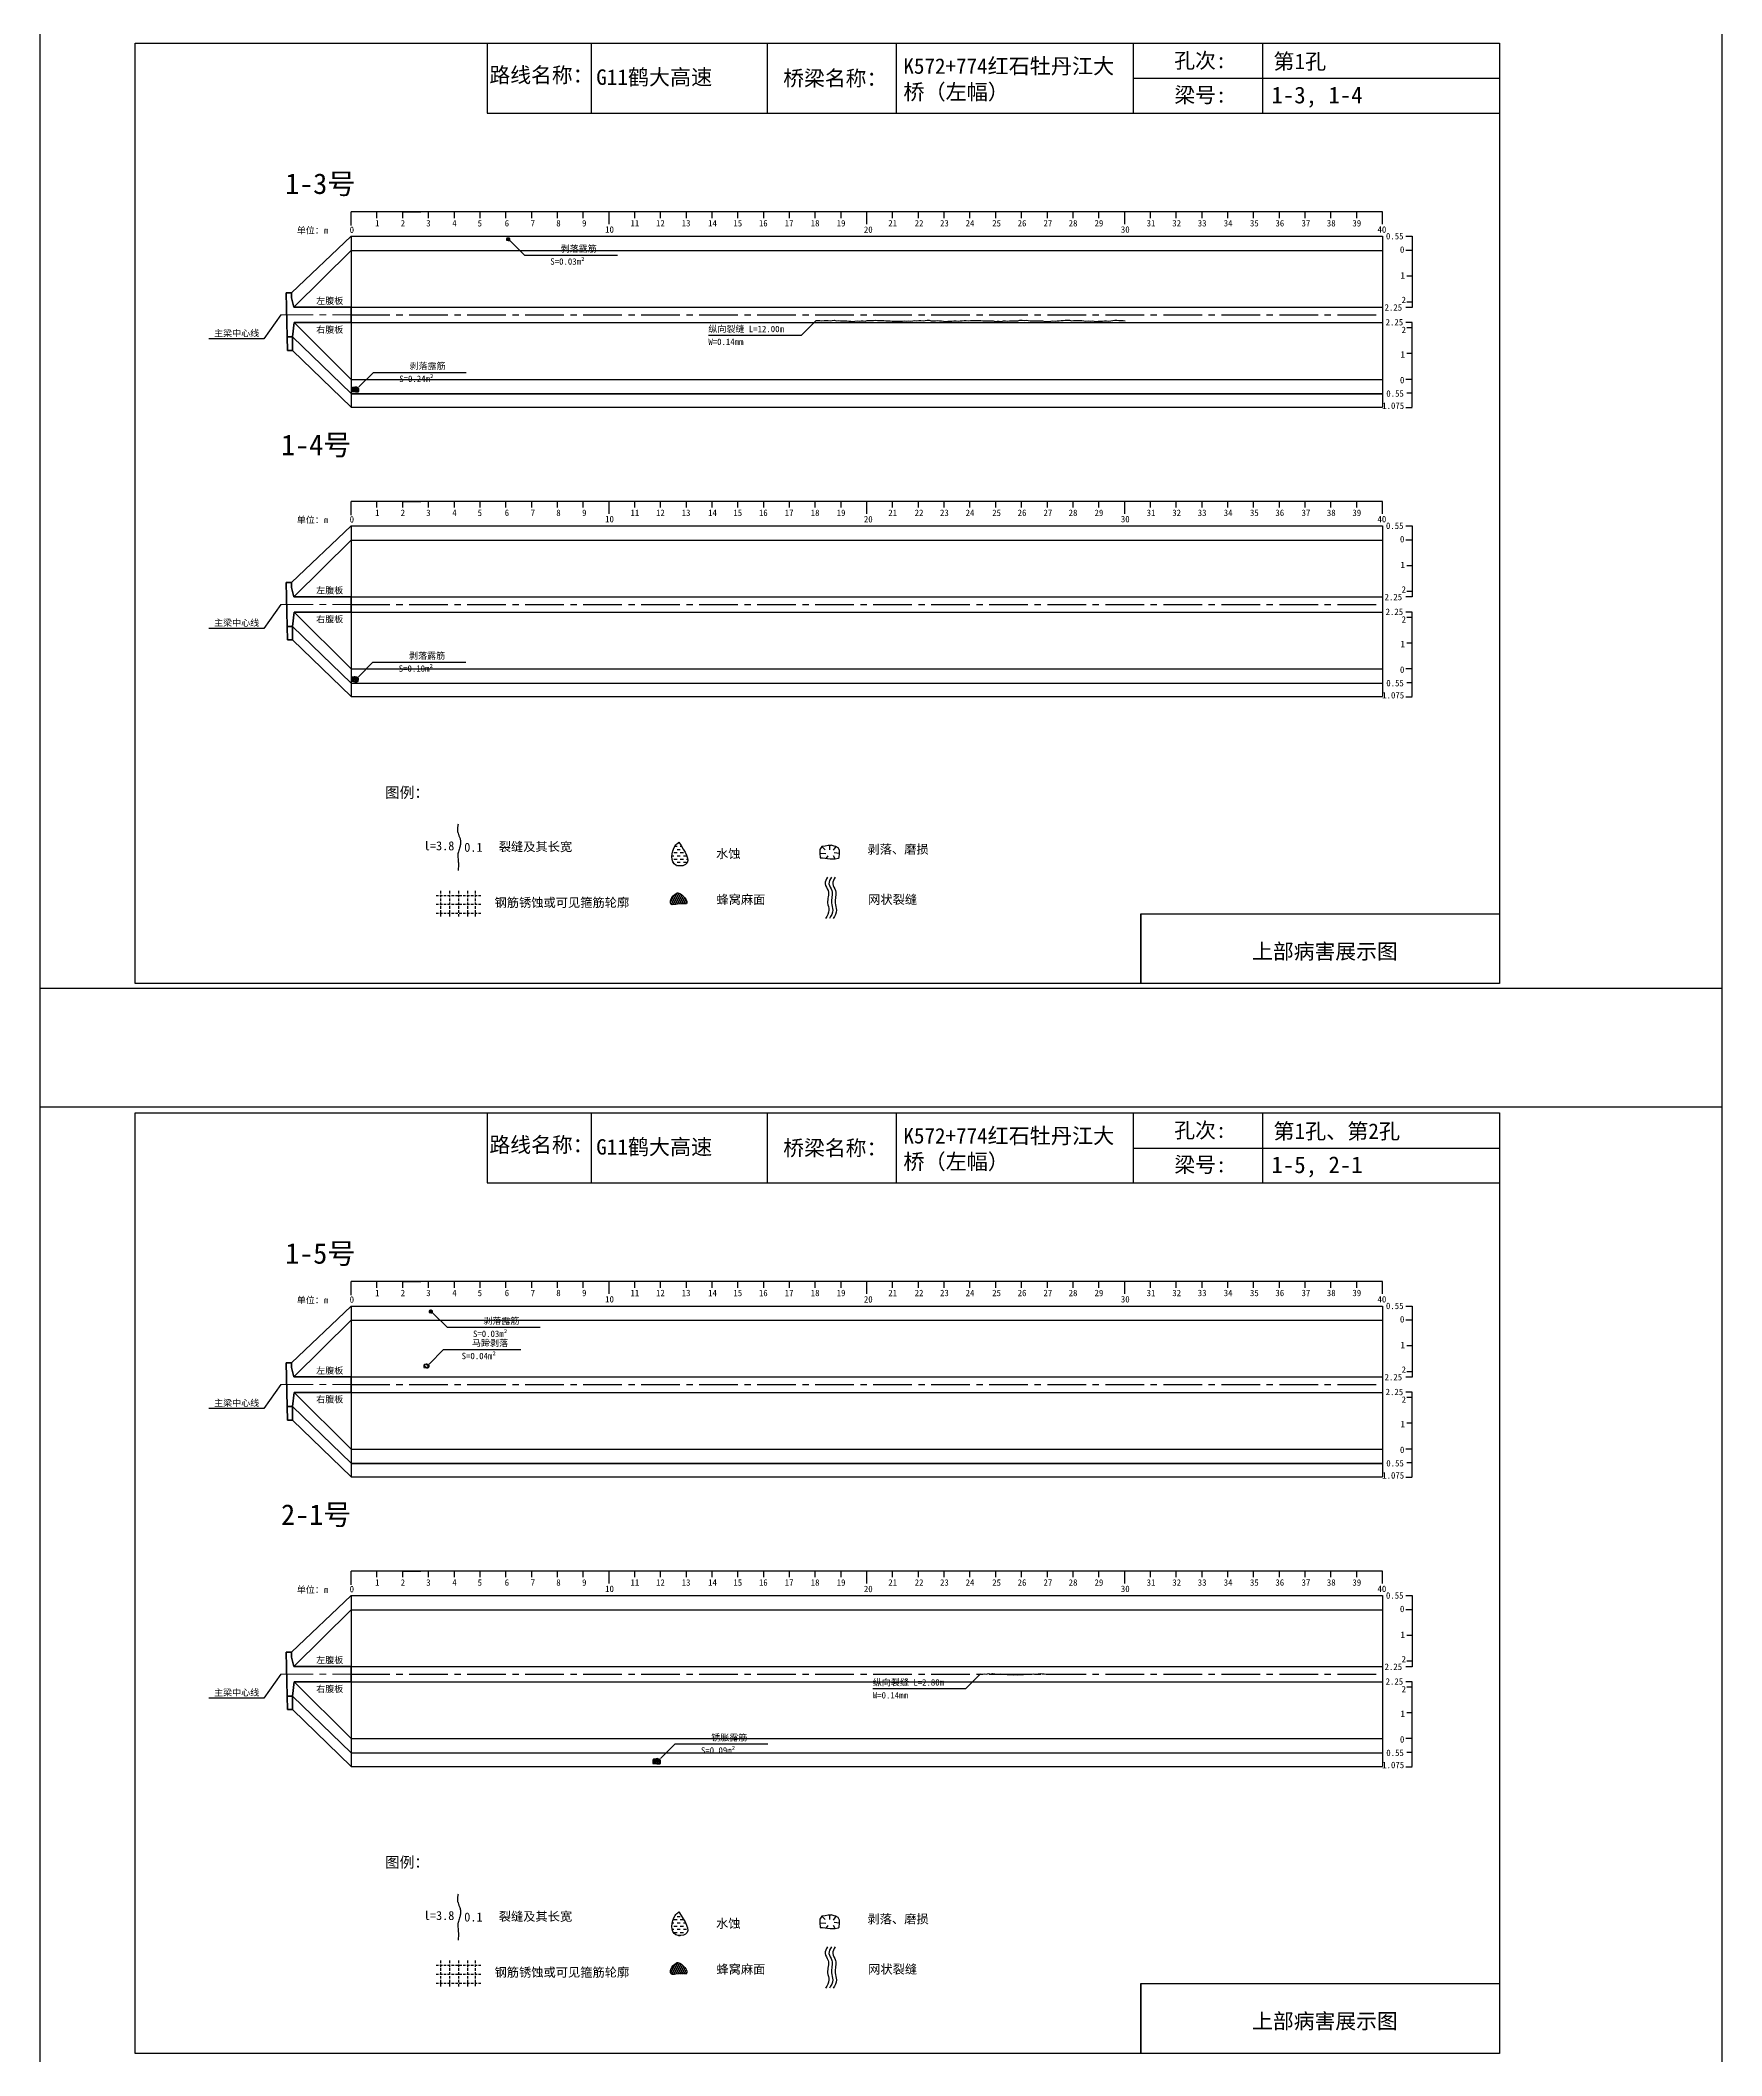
# Model space of a CAD drawing. Header units: millimetres. Extents: x -37 to 615, y -10473 to 23.
# Drawn here: x -37 to 615, y -1296 to -514 of the extents above; entities that cross this region are included whole.
import ezdxf

# ---------------------------------------------------------------- set-up
doc = ezdxf.new("R2010")
doc.units = ezdxf.units.MM
for name, pattern in [('CENTER', [2, 1.25, -0.25, 0.25, -0.25]), ('CENTER2', [1.125, 0.75, -0.125, 0.125, -0.125]), ('DASHED', [0.75, 0.5, -0.25])]:
    doc.linetypes.add(name, pattern=pattern)
for name, color, linetype in [('加固措施', 7, 'Continuous'), ('图层1', 7, 'Continuous'), ('病害', 5, 'Continuous'), ('轮廓', 3, 'Continuous')]:
    doc.layers.add(name, color=color, linetype=linetype)
doc.layers.add('虚线', color=7, linetype='Continuous', lineweight=30)
doc.styles.get("Standard").update_dxf_attribs({"font": ''})
doc.styles.add('汉字', font='')
doc.styles.get('Standard').set_extended_font_data('SimSun')
doc.styles.get('汉字').set_extended_font_data('SimSun')
pattern_1 = [(0, (-2783.5002, -201.1734), (0.38480574, 0.76961148), [0, -0.76961148])]
pattern_2 = [(0, (-4794.9262, -487.88576), (0.38480574, 0.76961148), [0, -0.76961148])]
pattern_3 = [(0, (-2240.9707, -124.7498), (1.2467706, 1.2467706), [1.2467706, -1.2467706])]

# ---------------------------------------------------------------- blocks, each defined once
blk = doc.blocks.new('adfsd')
at = {"lineweight": -2, "ltscale": 0.5}
for p, q in [((1140.876, -3083.768), (1140.94, -3083.769)), ((1140.897, -3083.694), (1140.936, -3083.729)), ((1140.948, -3083.824), (1140.969, -3083.796)), ((1140.983, -3083.682), (1140.981, -3083.729)), ((1141.053, -3083.694), (1141.022, -3083.735)), ((1141.045, -3083.83), (1141.028, -3083.796)), ((1141.094, -3083.772), (1141.036, -3083.763))]:
    blk.add_line(p, q, dxfattribs=at)
blk.add_lwpolyline([(1141, -3083.682), (1140.967, -3083.682), (1140.934, -3083.69), (1140.897, -3083.694), (1140.876, -3083.727), (1140.876, -3083.768), (1140.88, -3083.818), (1140.905, -3083.818), (1140.991, -3083.83), (1141.045, -3083.83), (1141.078, -3083.822), (1141.09, -3083.814), (1141.094, -3083.772), (1141.094, -3083.735), (1141.078, -3083.707), (1141.053, -3083.694), (1141.033, -3083.69), (1141, -3083.678)], dxfattribs=at)
blk = doc.blocks.new('chi')
at = {"color": 0}
for p, q in [((1147.409, -3079.329), (1147.409, -3078.8)), ((1187.409, -3078.8), (1147.409, -3078.8)), ((1148.409, -3079.041), (1148.409, -3078.8)), ((1149.409, -3079.041), (1149.409, -3078.8)), ((1149.409, -3078.8), (1150.109, -3078.8)), ((1150.409, -3079.041), (1150.409, -3078.8)), ((1151.409, -3079.041), (1151.409, -3078.8)), ((1152.409, -3079.041), (1152.409, -3078.8)), ((1153.409, -3079.041), (1153.409, -3078.8)), ((1154.409, -3079.041), (1154.409, -3078.8)), ((1155.409, -3079.041), (1155.409, -3078.8)), ((1156.409, -3079.041), (1156.409, -3078.8)), ((1157.409, -3079.283), (1157.409, -3078.8)), ((1158.409, -3079.041), (1158.409, -3078.8)), ((1159.409, -3079.041), (1159.409, -3078.8)), ((1160.409, -3079.041), (1160.409, -3078.8)), ((1161.409, -3079.041), (1161.409, -3078.8)), ((1162.409, -3079.041), (1162.409, -3078.8)), ((1163.409, -3079.041), (1163.409, -3078.8)), ((1164.409, -3079.041), (1164.409, -3078.8)), ((1165.409, -3079.041), (1165.409, -3078.8)), ((1166.409, -3079.041), (1166.409, -3078.8)), ((1167.409, -3079.283), (1167.409, -3078.8)), ((1168.409, -3079.041), (1168.409, -3078.8)), ((1169.409, -3079.041), (1169.409, -3078.8)), ((1170.409, -3079.041), (1170.409, -3078.8)), ((1171.409, -3079.041), (1171.409, -3078.8)), ((1172.409, -3079.041), (1172.409, -3078.8)), ((1173.409, -3079.041), (1173.409, -3078.8)), ((1174.409, -3079.041), (1174.409, -3078.8)), ((1175.409, -3079.041), (1175.409, -3078.8)), ((1176.409, -3079.041), (1176.409, -3078.8)), ((1177.409, -3079.283), (1177.409, -3078.8)), ((1178.409, -3079.041), (1178.409, -3078.8)), ((1179.409, -3079.041), (1179.409, -3078.8)), ((1180.409, -3079.041), (1180.409, -3078.8)), ((1181.409, -3079.041), (1181.409, -3078.8)), ((1182.409, -3079.041), (1182.409, -3078.8)), ((1183.409, -3079.041), (1183.409, -3078.8)), ((1184.409, -3079.041), (1184.409, -3078.8)), ((1185.409, -3079.041), (1185.409, -3078.8)), ((1186.409, -3079.041), (1186.409, -3078.8)), ((1187.409, -3079.283), (1187.409, -3078.8))]:
    blk.add_line(p, q, dxfattribs=at)
for s, p in [('0', (1147.349, -3079.623)), ('1', (1148.339, -3079.368)), ('2', (1149.328, -3079.368)), ('3', (1150.319, -3079.368)), ('4', (1151.329, -3079.368)), ('5', (1152.313, -3079.368)), ('6', (1153.363, -3079.368)), ('7', (1154.37, -3079.368)), ('8', (1155.363, -3079.368)), ('9', (1156.363, -3079.368)), ('10', (1157.259, -3079.613)), ('11', (1158.242, -3079.368)), ('12', (1159.233, -3079.368)), ('13', (1160.227, -3079.368)), ('14', (1161.252, -3079.368)), ('15', (1162.233, -3079.368)), ('16', (1163.223, -3079.368)), ('17', (1164.224, -3079.368)), ('18', (1165.232, -3079.368)), ('19', (1166.238, -3079.368)), ('20', (1167.294, -3079.617)), ('21', (1168.24, -3079.368)), ('22', (1169.264, -3079.368)), ('23', (1170.247, -3079.368)), ('24', (1171.24, -3079.368)), ('25', (1172.271, -3079.368)), ('26', (1173.258, -3079.368)), ('27', (1174.261, -3079.368)), ('28', (1175.236, -3079.368)), ('29', (1176.24, -3079.368)), ('30', (1177.262, -3079.613)), ('31', (1178.261, -3079.368)), ('32', (1179.256, -3079.368)), ('33', (1180.243, -3079.368)), ('34', (1181.251, -3079.368)), ('35', (1182.269, -3079.368)), ('36', (1183.256, -3079.368)), ('37', (1184.269, -3079.368)), ('38', (1185.251, -3079.368)), ('39', (1186.242, -3079.368)), ('40', (1187.216, -3079.613))]:
    blk.add_text(s, height=0.25).set_placement(p)
blk = doc.blocks.new('kopp')
at = {"color": 0}
for p, q in [((1188.308, -3078.25), (1188.558, -3078.25)), ((1188.558, -3078.8), (1188.308, -3078.8)), ((1188.558, -3078.25), (1188.558, -3078.8)), ((1188.558, -3078.8), (1188.558, -3079.8)), ((1188.558, -3079.8), (1188.358, -3079.8)), ((1188.558, -3079.8), (1188.558, -3079.8)), ((1188.558, -3079.8), (1188.558, -3080.8)), ((1188.558, -3081.009), (1188.308, -3081.009)), ((1188.558, -3080.8), (1188.358, -3080.8)), ((1188.558, -3080.8), (1188.558, -3081.009)), ((1188.558, -3081.592), (1188.308, -3081.592)), ((1188.558, -3081.8), (1188.358, -3081.8)), ((1188.558, -3081.8), (1188.558, -3081.592)), ((1188.558, -3082.8), (1188.558, -3081.8)), ((1188.558, -3082.8), (1188.358, -3082.8)), ((1188.558, -3083.8), (1188.558, -3082.8)), ((1188.558, -3082.8), (1188.558, -3082.8)), ((1188.558, -3083.8), (1188.308, -3083.8)), ((1188.558, -3084.338), (1188.358, -3084.338)), ((1188.558, -3084.875), (1188.558, -3083.8)), ((1188.308, -3084.888), (1188.558, -3084.888))]:
    blk.add_line(p, q, dxfattribs=at)
for s, p in [('0.55', (1187.543, -3078.37)), ('0', (1188.086, -3078.891)), ('1', (1188.109, -3079.89)), ('2.25', (1187.49, -3081.135)), ('2', (1188.15, -3080.842)), ('2.25', (1187.53, -3081.708)), ('2', (1188.15, -3082.006)), ('1', (1188.109, -3082.959)), ('0.55', (1187.556, -3084.474)), ('0', (1188.086, -3083.954)), ('1.075', (1187.398, -3084.946))]:
    blk.add_text(s, height=0.25).set_placement(p)

msp = doc.modelspace()

# ---------------------------------------------------------------- hatches: boundary and pattern name
at = {"layer": '加固措施', "lineweight": -2}
h = msp.add_hatch(dxfattribs=at)
h.set_pattern_fill('DASH', color=256, scale=0.626645)
h.set_pattern_definition(pattern_3)
edge = h.paths.add_edge_path()
edge.add_spline(control_points=[(210.85, -825.12), (210.36, -825.55), (208.03, -827.61), (207.41, -835.1), (216.74, -833.77), (213.29, -828.7), (210.85, -825.12)], knot_values=[0, 0, 0, 0, 3.237042, 15.187225, 21.182779, 35.601669, 35.601669, 35.601669, 35.601669], degree=3, periodic=0)
h = msp.add_hatch(dxfattribs=at)
h.set_pattern_fill('DASH', color=256, scale=0.626645)
h.set_pattern_definition(pattern_3)
edge = h.paths.add_edge_path()
edge.add_spline(control_points=[(210.85, -825.12), (210.36, -825.55), (208.03, -827.61), (207.41, -835.1), (216.74, -833.77), (213.29, -828.7), (210.85, -825.12)], knot_values=[0, 0, 0, 0, 3.237042, 15.187225, 21.182779, 35.601669, 35.601669, 35.601669, 35.601669], degree=3, periodic=0)
h = msp.add_hatch(dxfattribs=at)
h.set_pattern_fill('DOTS', scale=0.696272)
h.set_pattern_definition(pattern_1)
edge = h.paths.add_edge_path()
edge.add_spline(control_points=[(210.19, -844.78), (209.15, -845.49), (207.68, -846.51), (207.52, -850.25), (211, -848.53), (215.72, -849.88), (212.21, -844.7), (210.31, -844.78), (210.19, -844.78)], knot_values=[0, 0, 0, 0, 5.205471, 7.397577, 12.944796, 16.169923, 23.88441, 24.400432, 24.400432, 24.400432, 24.400432], degree=3, periodic=0)
h = msp.add_hatch(dxfattribs=at)
h.set_pattern_fill('DOTS', scale=0.696272)
h.set_pattern_definition(pattern_1)
edge = h.paths.add_edge_path()
edge.add_spline(control_points=[(210.19, -844.78), (209.15, -845.49), (207.68, -846.51), (207.52, -850.25), (211, -848.53), (215.72, -849.88), (212.21, -844.7), (210.31, -844.78), (210.19, -844.78)], knot_values=[0, 0, 0, 0, 5.205471, 7.397577, 12.944796, 16.169923, 23.88441, 24.400432, 24.400432, 24.400432, 24.400432], degree=3, periodic=0)
h = msp.add_hatch(dxfattribs=at)
h.set_pattern_fill('DASH', color=256, scale=0.626645)
h.set_pattern_definition(pattern_3)
edge = h.paths.add_edge_path()
edge.add_spline(control_points=[(210.85, -1240.12), (210.36, -1240.55), (208.03, -1242.61), (207.41, -1250.1), (216.74, -1248.77), (213.29, -1243.7), (210.85, -1240.12)], knot_values=[0, 0, 0, 0, 3.237042, 15.187225, 21.182779, 35.601669, 35.601669, 35.601669, 35.601669], degree=3, periodic=0)
h = msp.add_hatch(dxfattribs=at)
h.set_pattern_fill('DASH', color=256, scale=0.626645)
h.set_pattern_definition(pattern_3)
edge = h.paths.add_edge_path()
edge.add_spline(control_points=[(210.85, -1240.12), (210.36, -1240.55), (208.03, -1242.61), (207.41, -1250.1), (216.74, -1248.77), (213.29, -1243.7), (210.85, -1240.12)], knot_values=[0, 0, 0, 0, 3.237042, 15.187225, 21.182779, 35.601669, 35.601669, 35.601669, 35.601669], degree=3, periodic=0)
h = msp.add_hatch(dxfattribs=at)
h.set_pattern_fill('DOTS', scale=0.696272)
h.set_pattern_definition(pattern_1)
edge = h.paths.add_edge_path()
edge.add_spline(control_points=[(210.19, -1259.78), (209.15, -1260.49), (207.68, -1261.51), (207.52, -1265.25), (211, -1263.53), (215.72, -1264.88), (212.21, -1259.7), (210.31, -1259.78), (210.19, -1259.78)], knot_values=[0, 0, 0, 0, 5.205471, 7.397577, 12.944796, 16.169923, 23.88441, 24.400432, 24.400432, 24.400432, 24.400432], degree=3, periodic=0)
h = msp.add_hatch(dxfattribs=at)
h.set_pattern_fill('DOTS', scale=0.696272)
h.set_pattern_definition(pattern_1)
edge = h.paths.add_edge_path()
edge.add_spline(control_points=[(210.19, -1259.78), (209.15, -1260.49), (207.68, -1261.51), (207.52, -1265.25), (211, -1263.53), (215.72, -1264.88), (212.21, -1259.7), (210.31, -1259.78), (210.19, -1259.78)], knot_values=[0, 0, 0, 0, 5.205471, 7.397577, 12.944796, 16.169923, 23.88441, 24.400432, 24.400432, 24.400432, 24.400432], degree=3, periodic=0)
at = {"layer": '病害', "lineweight": -2}
h = msp.add_hatch(dxfattribs=at)
h.set_pattern_fill('DOTS', color=4, scale=0.696272, style=0)
h.set_pattern_definition(pattern_2)
edge = h.paths.add_edge_path()
edge.add_spline(control_points=[(210.19, -844.78), (209.15, -845.49), (207.68, -846.51), (207.52, -850.25), (211, -848.53), (215.72, -849.88), (212.21, -844.7), (210.31, -844.78), (210.19, -844.78)], knot_values=[0, 0, 0, 0, 1.041094, 1.479515, 2.588959, 3.233985, 4.776882, 4.880086, 4.880086, 4.880086, 4.880086], degree=3, periodic=0)
h = msp.add_hatch(dxfattribs=at)
h.set_pattern_fill('DOTS', color=4, scale=0.696272, style=0)
h.set_pattern_definition(pattern_2)
edge = h.paths.add_edge_path()
edge.add_spline(control_points=[(210.19, -844.78), (209.15, -845.49), (207.68, -846.51), (207.52, -850.25), (211, -848.53), (215.72, -849.88), (212.21, -844.7), (210.31, -844.78), (210.19, -844.78)], knot_values=[0, 0, 0, 0, 1.041094, 1.479515, 2.588959, 3.233985, 4.776882, 4.880086, 4.880086, 4.880086, 4.880086], degree=3, periodic=0)
h = msp.add_hatch(dxfattribs=at)
h.set_pattern_fill('DOTS', color=4, scale=0.696272, style=0)
h.set_pattern_definition(pattern_2)
edge = h.paths.add_edge_path()
edge.add_spline(control_points=[(210.19, -1259.78), (209.15, -1260.49), (207.68, -1261.51), (207.52, -1265.25), (211, -1263.53), (215.72, -1264.88), (212.21, -1259.7), (210.31, -1259.78), (210.19, -1259.78)], knot_values=[0, 0, 0, 0, 1.041094, 1.479515, 2.588959, 3.233985, 4.776882, 4.880086, 4.880086, 4.880086, 4.880086], degree=3, periodic=0)
h = msp.add_hatch(dxfattribs=at)
h.set_pattern_fill('DOTS', color=4, scale=0.696272, style=0)
h.set_pattern_definition(pattern_2)
edge = h.paths.add_edge_path()
edge.add_spline(control_points=[(210.19, -1259.78), (209.15, -1260.49), (207.68, -1261.51), (207.52, -1265.25), (211, -1263.53), (215.72, -1264.88), (212.21, -1259.7), (210.31, -1259.78), (210.19, -1259.78)], knot_values=[0, 0, 0, 0, 1.041094, 1.479515, 2.588959, 3.233985, 4.776882, 4.880086, 4.880086, 4.880086, 4.880086], degree=3, periodic=0)

# ---------------------------------------------------------------- linework, layer by layer
at = {"color": 0, "linetype": 'ByBlock'}
for p, q in [((0, -515.15), (529.17, -515.15)), ((0, -880), (0, -515.15)), ((136.5, -515.15), (136.5, -542.28)), ((245.1, -515.15), (245.1, -542.28)), ((387.13, -515.15), (387.13, -542.28)), ((437.29, -515.21), (437.29, -542.34)), ((529.17, -515.15), (529.17, -880)), ((136.5, -542.28), (529.17, -542.28)), ((390.12, -880), (390.12, -852.88)), ((390.12, -852.88), (529.17, -852.88)), ((529.17, -880), (0, -880)), ((0, -930.15), (529.17, -930.15)), ((0, -1295), (0, -930.15)), ((136.5, -930.15), (136.5, -957.28)), ((245.1, -930.15), (245.1, -957.28)), ((387.13, -930.15), (387.13, -957.28)), ((437.29, -930.21), (437.29, -957.34)), ((529.17, -930.15), (529.17, -1295)), ((136.5, -957.28), (529.17, -957.28)), ((390.12, -1295), (390.12, -1267.88)), ((390.12, -1267.88), (529.17, -1267.88)), ((529.17, -1295), (0, -1295))]:
    msp.add_line(p, q, dxfattribs=at)
at = {"color": 0}
for p, q in [((60.65, -612.07), (83.82, -590.07)), ((83.82, -590.07), (83.82, -656.32)), ((83.82, -590.07), (483.82, -590.07)), ((483.82, -590.07), (483.82, -656.32)), ((61.57, -617.57), (83.82, -595.57)), ((83.82, -617.57), (483.82, -617.57)), ((483.82, -617.57), (483.82, -620.57)), ((56.57, -620.57), (49.96, -629.83)), ((61.64, -623.57), (83.82, -645.57)), ((83.82, -623.57), (483.82, -623.57)), ((49.96, -629.83), (28.63, -629.83)), ((60.99, -629.07), (83.82, -651.07)), ((61.09, -634.32), (83.82, -656.32)), ((83.82, -645.57), (483.82, -645.57)), ((83.82, -651.07), (483.82, -651.07)), ((83.82, -651.19), (483.82, -651.19)), ((83.82, -656.32), (483.82, -656.32)), ((60.65, -724.41), (83.82, -702.41)), ((83.82, -702.41), (83.82, -768.66)), ((83.82, -702.41), (483.82, -702.41)), ((483.82, -702.41), (483.82, -768.66)), ((61.57, -729.92), (83.82, -707.91)), ((83.82, -707.91), (483.82, -707.91)), ((56.57, -732.91), (49.96, -742.17)), ((83.82, -729.91), (483.82, -729.91)), ((483.82, -729.91), (483.82, -732.91)), ((49.96, -742.17), (28.63, -742.17)), ((60.99, -741.41), (83.82, -763.41)), ((61.64, -735.91), (83.82, -757.91)), ((83.82, -735.91), (483.82, -735.91)), ((61.09, -746.66), (83.82, -768.66)), ((83.82, -757.91), (483.82, -757.91)), ((83.82, -763.41), (483.82, -763.41)), ((83.82, -768.66), (483.82, -768.66)), ((60.65, -1027.07), (83.82, -1005.07)), ((83.82, -1005.07), (83.82, -1071.32)), ((83.82, -1005.07), (483.82, -1005.07)), ((483.82, -1005.07), (483.82, -1071.32)), ((61.57, -1032.57), (83.82, -1010.57)), ((56.57, -1035.57), (49.96, -1044.83)), ((61.64, -1038.57), (83.82, -1060.57)), ((83.82, -1032.57), (483.82, -1032.57)), ((83.82, -1038.57), (483.82, -1038.57)), ((483.82, -1032.57), (483.82, -1035.57)), ((49.96, -1044.83), (28.63, -1044.83)), ((60.99, -1044.07), (83.82, -1066.07)), ((61.09, -1049.32), (83.82, -1071.32)), ((83.82, -1060.57), (483.82, -1060.57)), ((83.82, -1066.07), (483.82, -1066.07)), ((83.82, -1066.19), (483.82, -1066.19)), ((83.82, -1071.32), (483.82, -1071.32)), ((60.65, -1139.41), (83.82, -1117.41)), ((83.82, -1117.41), (83.82, -1183.66)), ((83.82, -1117.41), (483.82, -1117.41)), ((483.82, -1117.41), (483.82, -1183.66)), ((61.57, -1144.92), (83.82, -1122.91)), ((83.82, -1122.91), (483.82, -1122.91)), ((56.57, -1147.91), (49.96, -1157.17)), ((83.82, -1144.91), (483.82, -1144.91)), ((483.82, -1144.91), (483.82, -1147.91)), ((60.99, -1156.41), (83.82, -1178.41)), ((61.64, -1150.91), (83.82, -1172.91)), ((83.82, -1150.91), (483.82, -1150.91)), ((49.96, -1157.17), (28.63, -1157.17)), ((61.09, -1161.66), (83.82, -1183.66)), ((83.82, -1172.91), (483.82, -1172.91)), ((83.82, -1178.41), (483.82, -1178.41)), ((83.82, -1183.66), (483.82, -1183.66))]:
    msp.add_line(p, q, dxfattribs=at)
at = {"color": 1, "linetype": 'DASHED'}
for p, q in [((144, -590.98), (145.39, -590.98)), ((144, -591.22), (145.39, -591.22)), ((144, -591.46), (145.39, -591.46)), ((144.35, -591.71), (144.35, -590.73)), ((144.7, -591.71), (144.7, -590.73)), ((145.05, -591.71), (145.05, -590.73)), ((84.7, -650.46), (84.7, -648.52)), ((85.39, -650.46), (85.39, -648.52)), ((86.09, -650.46), (86.09, -648.52)), ((84, -649.01), (86.79, -649.01)), ((84, -649.49), (86.79, -649.49)), ((84, -649.98), (86.79, -649.98)), ((83.8, -761.41), (86.59, -761.41)), ((83.8, -761.89), (86.59, -761.89)), ((83.8, -762.38), (86.59, -762.38)), ((84.5, -762.86), (84.5, -760.92)), ((85.19, -762.86), (85.19, -760.92)), ((85.89, -762.86), (85.89, -760.92)), ((114, -1006.95), (115.39, -1006.95)), ((114, -1007.19), (115.39, -1007.19)), ((114, -1007.44), (115.39, -1007.44)), ((114.35, -1007.68), (114.35, -1006.71)), ((114.7, -1007.68), (114.7, -1006.71)), ((115.05, -1007.68), (115.05, -1006.71)), ((200.8, -1181.16), (203.8, -1181.16)), ((200.8, -1181.68), (203.8, -1181.68)), ((200.8, -1182.21), (203.8, -1182.21)), ((201.55, -1182.73), (201.55, -1180.64)), ((202.3, -1182.73), (202.3, -1180.64)), ((203.05, -1182.73), (203.05, -1180.64))]:
    msp.add_line(p, q, dxfattribs=at)
at = {"color": 7}
for p, q in [((144, -591.31), (144.41, -591.32)), ((144.13, -590.84), (144.38, -591.06)), ((144.46, -591.67), (144.59, -591.49)), ((144.68, -590.76), (144.67, -591.06)), ((145.13, -590.84), (144.93, -591.1)), ((145.08, -591.71), (144.97, -591.49)), ((145.39, -591.34), (145.02, -591.28)), ((84.26, -648.73), (84.77, -649.17)), ((85.37, -648.57), (85.34, -649.17)), ((86.26, -648.73), (85.86, -649.25)), ((84, -649.68), (84.82, -649.69)), ((84.92, -650.39), (85.19, -650.03)), ((86.16, -650.46), (85.94, -650.03)), ((86.79, -649.73), (86.04, -649.61)), ((83.8, -762.08), (84.62, -762.09)), ((84.06, -761.13), (84.57, -761.57)), ((84.72, -762.79), (84.99, -762.43)), ((85.17, -760.97), (85.14, -761.57)), ((86.06, -761.13), (85.66, -761.65)), ((85.96, -762.86), (85.74, -762.43)), ((86.59, -762.13), (85.84, -762.01)), ((114, -1007.29), (114.41, -1007.29)), ((114.13, -1006.81), (114.38, -1007.03)), ((114.46, -1007.64), (114.59, -1007.46)), ((114.68, -1006.73), (114.67, -1007.03)), ((115.13, -1006.81), (114.93, -1007.07)), ((115.08, -1007.68), (114.97, -1007.46)), ((115.39, -1007.31), (115.02, -1007.25)), ((112, -1028.43), (112.59, -1028.44)), ((112.19, -1027.76), (112.55, -1028.07)), ((112.66, -1028.94), (112.85, -1028.69)), ((112.98, -1027.64), (112.96, -1028.07)), ((113.62, -1027.76), (113.34, -1028.13)), ((113.55, -1029), (113.39, -1028.69)), ((114, -1028.47), (113.47, -1028.39)), ((200.8, -1181.88), (201.68, -1181.9)), ((201.08, -1180.86), (201.63, -1181.34)), ((201.79, -1182.65), (202.08, -1182.26)), ((202.27, -1180.69), (202.24, -1181.34)), ((203.23, -1180.86), (202.8, -1181.42)), ((203.12, -1182.73), (202.89, -1182.26)), ((203.8, -1181.94), (203, -1181.81))]:
    msp.add_line(p, q, dxfattribs=at)
for p, q in [((83.82, -595.57), (483.82, -595.57)), ((83.82, -1010.57), (483.82, -1010.57))]:
    msp.add_line(p, q)
at = {"color": 1, "linetype": 'CENTER2', "ltscale": 20}
for p, q in [((83.82, -620.57), (483.82, -620.57)), ((83.82, -732.91), (483.82, -732.91)), ((83.82, -1035.57), (483.82, -1035.57)), ((83.82, -1147.91), (483.82, -1147.91))]:
    msp.add_line(p, q, dxfattribs=at)
at = {"color": 1, "linetype": 'DASHED', "ltscale": 2}
for p, q in [((118.45, -844.01), (118.45, -854.45)), ((118.45, -844.01), (118.45, -854.45)), ((121.93, -844.01), (121.93, -854.45)), ((121.93, -844.01), (121.93, -854.45)), ((125.41, -844.01), (125.41, -854.45)), ((125.41, -844.01), (125.41, -854.45)), ((128.89, -844.01), (128.89, -854.45)), ((128.89, -844.01), (128.89, -854.45)), ((131.87, -843.98), (131.87, -854.43)), ((131.87, -843.98), (131.87, -854.43)), ((116.71, -845.75), (134.11, -845.75)), ((116.71, -845.75), (134.11, -845.75)), ((116.71, -849.23), (134.11, -849.23)), ((116.71, -849.23), (134.11, -849.23)), ((116.71, -852.71), (134.11, -852.71)), ((116.71, -852.71), (134.11, -852.71)), ((116.71, -1260.75), (134.11, -1260.75)), ((116.71, -1260.75), (134.11, -1260.75)), ((116.71, -1264.23), (134.11, -1264.23)), ((116.71, -1264.23), (134.11, -1264.23)), ((118.45, -1259.01), (118.45, -1269.45)), ((118.45, -1259.01), (118.45, -1269.45)), ((121.93, -1259.01), (121.93, -1269.45)), ((121.93, -1259.01), (121.93, -1269.45)), ((125.41, -1259.01), (125.41, -1269.45)), ((125.41, -1259.01), (125.41, -1269.45)), ((128.89, -1259.01), (128.89, -1269.45)), ((128.89, -1259.01), (128.89, -1269.45)), ((131.87, -1258.98), (131.87, -1269.43)), ((131.87, -1258.98), (131.87, -1269.43)), ((116.71, -1267.71), (134.11, -1267.71)), ((116.71, -1267.71), (134.11, -1267.71))]:
    msp.add_line(p, q, dxfattribs=at)
at = {"color": 3, "linetype": 'ByBlock'}
for points in [[(-36.77, -466.81), (615.38, -466.81), (615.38, -927.93), (-36.77, -927.93)], [(-36.77, -881.81), (615.38, -881.81), (615.38, -1342.93), (-36.77, -1342.93)]]:
    msp.add_lwpolyline(points, close=True, dxfattribs=at)
at = {"color": 7}
for points in [[(144.79, -590.76), (144.58, -590.76), (144.37, -590.81), (144.13, -590.84), (144, -591.05), (144, -591.31), (144.03, -591.63), (144.18, -591.63), (144.74, -591.71), (145.08, -591.71), (145.29, -591.66), (145.37, -591.6), (145.39, -591.34), (145.39, -591.1), (145.29, -590.92), (145.13, -590.84), (145, -590.81), (144.79, -590.73)], [(145.39, -591.71), (151.05, -597.36), (187.05, -597.36)], [(264, -622.87), (258.34, -628.52), (222.34, -628.52)], [(264, -622.77), (264.8, -622.74), (265.6, -622.72), (266.4, -622.82), (267.2, -622.74), (268, -622.78), (268.8, -622.73), (269.6, -622.81), (270.4, -622.76), (271.2, -622.67), (272, -622.84), (272.8, -622.78), (273.6, -622.88), (274.4, -622.93), (275.2, -622.86), (276, -622.88), (276.8, -622.99), (277.6, -622.97), (278.4, -623.08), (279.2, -623.05), (280, -622.89), (280.8, -622.94), (281.6, -622.92), (282.4, -622.84), (283.2, -622.94), (284, -622.79), (284.8, -622.77), (285.6, -622.68), (286.4, -622.79), (287.2, -622.62), (288, -622.8), (288.8, -622.79), (289.6, -622.73), (290.4, -622.74), (291.2, -622.87), (292, -622.93), (292.8, -622.81), (293.6, -622.98), (294.4, -622.94), (295.2, -622.97), (296, -623.02), (296.8, -623), (297.6, -623.01), (298.4, -622.91), (299.2, -623.04), (300, -622.9), (300.8, -622.96), (301.6, -622.89), (302.4, -622.8), (303.2, -622.83), (304, -622.8), (304.8, -622.69), (305.6, -622.81), (306.4, -622.72), (307.2, -622.62), (308, -622.64), (308.8, -622.85), (309.6, -622.85), (310.4, -622.88), (311.2, -622.78), (312, -622.83), (312.8, -622.87), (313.6, -623), (314.4, -623.07), (315.2, -622.94), (316, -622.97), (316.8, -622.98), (317.6, -622.89), (318.4, -622.93), (319.2, -623.03), (320, -622.83), (320.8, -622.89), (321.6, -622.78), (322.4, -622.69), (323.2, -622.82), (324, -622.8), (324.8, -622.8), (325.6, -622.71), (326.4, -622.77), (327.2, -622.72), (328, -622.73), (328.8, -622.87), (329.6, -622.82), (330.4, -622.93), (331.2, -622.93), (332, -622.88), (332.8, -622.92), (333.6, -623.09), (334.4, -623.03), (335.2, -623.06), (336, -623.1), (336.8, -622.93), (337.6, -622.92), (338.4, -622.96), (339.2, -622.83), (340, -622.82), (340.8, -622.81), (341.6, -622.86), (342.4, -622.82), (343.2, -622.65), (344, -622.63), (344.8, -622.71), (345.6, -622.67), (346.4, -622.74), (347.2, -622.86), (348, -622.9), (348.8, -622.9), (349.6, -622.82), (350.4, -622.88), (351.2, -622.9), (352, -622.92), (352.8, -623.07), (353.6, -623.07), (354.4, -623.09), (355.2, -622.94), (356, -622.89), (356.8, -622.95), (357.6, -622.87), (358.4, -622.93), (359.2, -622.73), (360, -622.71), (360.8, -622.66), (361.6, -622.67), (362.4, -622.64), (363.2, -622.81), (364, -622.68), (364.8, -622.78), (365.6, -622.68), (366.4, -622.74), (367.2, -622.77), (368, -622.82), (368.8, -622.97), (369.6, -622.9), (370.4, -623.06), (371.2, -622.93), (372, -622.94), (372.8, -623.07), (373.6, -622.94), (374.4, -622.99), (375.2, -622.99), (376, -622.86), (376.8, -622.93), (377.6, -622.94), (378.4, -622.86), (379.2, -622.8), (380, -622.67), (380.8, -622.63), (381.6, -622.76), (382.4, -622.69), (383.2, -622.75), (384, -622.87)], [(85.58, -648.57), (85.16, -648.57), (84.74, -648.68), (84.26, -648.73), (84, -649.15), (84, -649.68), (84.05, -650.31), (84.37, -650.31), (85.47, -650.46), (86.16, -650.46), (86.58, -650.36), (86.74, -650.25), (86.79, -649.73), (86.79, -649.26), (86.58, -648.89), (86.26, -648.73), (86, -648.68), (85.58, -648.52)], [(86.79, -648.52), (92.45, -642.86), (128.45, -642.86)], [(86.59, -760.92), (92.25, -755.26), (128.25, -755.26)], [(85.38, -760.97), (84.96, -760.97), (84.54, -761.08), (84.06, -761.13), (83.8, -761.55), (83.8, -762.08), (83.85, -762.71), (84.17, -762.71), (85.27, -762.86), (85.96, -762.86), (86.38, -762.76), (86.54, -762.65), (86.59, -762.13), (86.59, -761.66), (86.38, -761.29), (86.06, -761.13), (85.8, -761.08), (85.38, -760.92)], [(114.79, -1006.73), (114.58, -1006.73), (114.37, -1006.79), (114.13, -1006.81), (114, -1007.02), (114, -1007.29), (114.03, -1007.6), (114.18, -1007.6), (114.74, -1007.68), (115.08, -1007.68), (115.29, -1007.63), (115.37, -1007.58), (115.39, -1007.31), (115.39, -1007.08), (115.29, -1006.89), (115.13, -1006.81), (115, -1006.79), (114.79, -1006.71)], [(115.39, -1007.68), (121.05, -1013.34), (157.05, -1013.34)], [(114, -1027.6), (119.66, -1021.95), (149.66, -1021.95)], [(113.13, -1027.64), (112.83, -1027.64), (112.53, -1027.72), (112.19, -1027.76), (112, -1028.06), (112, -1028.43), (112.04, -1028.89), (112.26, -1028.89), (113.06, -1029), (113.55, -1029), (113.85, -1028.92), (113.96, -1028.85), (114, -1028.47), (114, -1028.13), (113.85, -1027.87), (113.62, -1027.76), (113.43, -1027.72), (113.13, -1027.6)], [(327.8, -1147.92), (322.14, -1153.58), (286.14, -1153.58)], [(327.8, -1147.82), (328.6, -1147.87), (329.4, -1147.75), (330.2, -1147.89), (331, -1147.69), (331.8, -1147.84), (332.6, -1147.68), (333.4, -1147.82), (334.2, -1147.87), (335, -1147.83), (335.8, -1147.8), (336.6, -1147.93), (337.4, -1147.91), (338.2, -1147.96), (339, -1148.03), (339.8, -1148.02), (340.6, -1148.1), (341.4, -1148.02), (342.2, -1148.17), (343, -1147.97), (343.8, -1148.03), (344.6, -1147.97), (345.4, -1147.93), (346.2, -1147.91), (347, -1147.93), (347.8, -1147.95), (348.6, -1147.8), (349.4, -1147.83), (350.2, -1147.82), (351, -1147.7), (351.8, -1147.73), (352.6, -1147.82), (353.4, -1147.84), (354.2, -1147.85), (355, -1147.89), (355.8, -1147.92)], [(203.8, -1180.64), (209.46, -1174.98), (245.46, -1174.98)], [(202.5, -1180.69), (202.05, -1180.69), (201.59, -1180.81), (201.08, -1180.86), (200.8, -1181.32), (200.8, -1181.88), (200.86, -1182.56), (201.2, -1182.56), (202.38, -1182.73), (203.12, -1182.73), (203.57, -1182.62), (203.74, -1182.5), (203.8, -1181.94), (203.8, -1181.43), (203.57, -1181.03), (203.23, -1180.86), (202.95, -1180.81), (202.5, -1180.64)]]:
    msp.add_lwpolyline(points, dxfattribs=at)
for points in [[(268.59, -838.64), (268.08, -839.53), (267.03, -841.33), (269.71, -844.45), (267.97, -848.1), (269.63, -851.74), (268.46, -853.65), (267.82, -854.69)], [(268.59, -838.64), (268.08, -839.53), (267.03, -841.33), (269.71, -844.45), (267.97, -848.1), (269.63, -851.74), (268.46, -853.65), (267.82, -854.69)], [(270.07, -838.64), (269.55, -839.53), (268.51, -841.33), (271.18, -844.45), (269.44, -848.1), (271.1, -851.74), (269.94, -853.65), (269.3, -854.69)], [(270.07, -838.64), (269.55, -839.53), (268.51, -841.33), (271.18, -844.45), (269.44, -848.1), (271.1, -851.74), (269.94, -853.65), (269.3, -854.69)], [(271.52, -838.64), (271, -839.53), (269.96, -841.33), (272.63, -844.45), (270.89, -848.1), (272.55, -851.74), (271.39, -853.65), (270.75, -854.69)], [(271.52, -838.64), (271, -839.53), (269.96, -841.33), (272.63, -844.45), (270.89, -848.1), (272.55, -851.74), (271.39, -853.65), (270.75, -854.69)], [(268.59, -1253.64), (268.08, -1254.53), (267.03, -1256.33), (269.71, -1259.45), (267.97, -1263.1), (269.63, -1266.74), (268.46, -1268.65), (267.82, -1269.69)], [(268.59, -1253.64), (268.08, -1254.53), (267.03, -1256.33), (269.71, -1259.45), (267.97, -1263.1), (269.63, -1266.74), (268.46, -1268.65), (267.82, -1269.69)], [(270.07, -1253.64), (269.55, -1254.53), (268.51, -1256.33), (271.18, -1259.45), (269.44, -1263.1), (271.1, -1266.74), (269.94, -1268.65), (269.3, -1269.69)], [(270.07, -1253.64), (269.55, -1254.53), (268.51, -1256.33), (271.18, -1259.45), (269.44, -1263.1), (271.1, -1266.74), (269.94, -1268.65), (269.3, -1269.69)], [(271.52, -1253.64), (271, -1254.53), (269.96, -1256.33), (272.63, -1259.45), (270.89, -1263.1), (272.55, -1266.74), (271.39, -1268.65), (270.75, -1269.69)], [(271.52, -1253.64), (271, -1254.53), (269.96, -1256.33), (272.63, -1259.45), (270.89, -1263.1), (272.55, -1266.74), (271.39, -1268.65), (270.75, -1269.69)]]:
    msp.add_open_spline(points, degree=3, knots=[0, 0, 0, 0, 2.808133, 5.677796, 10.461234, 13.324406, 16.732801, 16.732801, 16.732801, 16.732801])
at = {"lineweight": -2}
for points in [[(210.19, -844.78), (209.15, -845.49), (207.68, -846.51), (207.52, -850.25), (211, -848.53), (215.72, -849.88), (212.21, -844.7), (210.31, -844.78), (210.19, -844.78)], [(210.19, -844.78), (209.15, -845.49), (207.68, -846.51), (207.52, -850.25), (211, -848.53), (215.72, -849.88), (212.21, -844.7), (210.31, -844.78), (210.19, -844.78)], [(210.19, -1259.78), (209.15, -1260.49), (207.68, -1261.51), (207.52, -1265.25), (211, -1263.53), (215.72, -1264.88), (212.21, -1259.7), (210.31, -1259.78), (210.19, -1259.78)], [(210.19, -1259.78), (209.15, -1260.49), (207.68, -1261.51), (207.52, -1265.25), (211, -1263.53), (215.72, -1264.88), (212.21, -1259.7), (210.31, -1259.78), (210.19, -1259.78)]]:
    msp.add_open_spline(points, degree=3, knots=[0, 0, 0, 0, 3.624423, 5.150725, 9.013098, 11.258664, 16.630045, 16.989336, 16.989336, 16.989336, 16.989336], dxfattribs=at)
at = {"layer": '加固措施', "lineweight": -2}
for points in [[(210.85, -825.12), (210.36, -825.55), (208.03, -827.61), (207.41, -835.1), (216.74, -833.77), (213.29, -828.7), (210.85, -825.12)], [(210.85, -825.12), (210.36, -825.55), (208.03, -827.61), (207.41, -835.1), (216.74, -833.77), (213.29, -828.7), (210.85, -825.12)], [(210.85, -1240.12), (210.36, -1240.55), (208.03, -1242.61), (207.41, -1250.1), (216.74, -1248.77), (213.29, -1243.7), (210.85, -1240.12)], [(210.85, -1240.12), (210.36, -1240.55), (208.03, -1242.61), (207.41, -1250.1), (216.74, -1248.77), (213.29, -1243.7), (210.85, -1240.12)]]:
    msp.add_open_spline(points, degree=3, knots=[0, 0, 0, 0, 2.028466, 9.51698, 13.274057, 22.309569, 22.309569, 22.309569, 22.309569], dxfattribs=at)
at = {"layer": '图层1', "lineweight": -2}
for points in [[(125.25, -818.18), (125.22, -818.39), (125.18, -818.61), (125.07, -819.25), (125.02, -819.65), (124.99, -820.22), (125, -820.4), (125.02, -820.69), (125.03, -820.79), (125.06, -821), (125.09, -821.11), (125.19, -821.49), (125.29, -821.79), (125.54, -822.43), (125.69, -822.78), (125.96, -823.54), (126.09, -823.96), (126.21, -824.66), (126.24, -824.94), (126.25, -825.49), (126.23, -825.75), (126.16, -826.26), (126.11, -826.5), (126, -826.97), (125.93, -827.19), (125.76, -827.75), (125.64, -828.07), (125.45, -828.67), (125.36, -828.96), (125.27, -829.34), (125.24, -829.46), (125.21, -829.68), (125.2, -829.77), (125.18, -829.97), (125.17, -830.08), (125.17, -830.46), (125.18, -830.75), (125.23, -831.38), (125.27, -831.71), (125.33, -832.3), (125.35, -832.54), (125.38, -833), (125.39, -833.22), (125.4, -833.64), (125.4, -833.84), (125.39, -834.46), (125.37, -834.86), (125.32, -835.55), (125.3, -835.85), (125.27, -836.15)], [(125.25, -818.18), (125.22, -818.39), (125.18, -818.61), (125.07, -819.25), (125.02, -819.65), (124.99, -820.22), (125, -820.4), (125.02, -820.69), (125.03, -820.79), (125.06, -821), (125.09, -821.11), (125.19, -821.49), (125.29, -821.79), (125.54, -822.43), (125.69, -822.78), (125.96, -823.54), (126.09, -823.96), (126.21, -824.66), (126.24, -824.94), (126.25, -825.49), (126.23, -825.75), (126.16, -826.26), (126.11, -826.5), (126, -826.97), (125.93, -827.19), (125.76, -827.75), (125.64, -828.07), (125.45, -828.67), (125.36, -828.96), (125.27, -829.34), (125.24, -829.46), (125.21, -829.68), (125.2, -829.77), (125.18, -829.97), (125.17, -830.08), (125.17, -830.46), (125.18, -830.75), (125.23, -831.38), (125.27, -831.71), (125.33, -832.3), (125.35, -832.54), (125.38, -833), (125.39, -833.22), (125.4, -833.64), (125.4, -833.84), (125.39, -834.46), (125.37, -834.86), (125.32, -835.55), (125.3, -835.85), (125.27, -836.15)], [(125.25, -1233.18), (125.22, -1233.39), (125.18, -1233.61), (125.07, -1234.25), (125.02, -1234.65), (124.99, -1235.22), (125, -1235.4), (125.02, -1235.69), (125.03, -1235.79), (125.06, -1236), (125.09, -1236.11), (125.19, -1236.49), (125.29, -1236.79), (125.54, -1237.43), (125.69, -1237.78), (125.96, -1238.54), (126.09, -1238.96), (126.21, -1239.66), (126.24, -1239.94), (126.25, -1240.49), (126.23, -1240.75), (126.16, -1241.26), (126.11, -1241.5), (126, -1241.97), (125.93, -1242.19), (125.76, -1242.75), (125.64, -1243.07), (125.45, -1243.67), (125.36, -1243.96), (125.27, -1244.34), (125.24, -1244.46), (125.21, -1244.68), (125.2, -1244.77), (125.18, -1244.97), (125.17, -1245.08), (125.17, -1245.46), (125.18, -1245.75), (125.23, -1246.38), (125.27, -1246.71), (125.33, -1247.3), (125.35, -1247.54), (125.38, -1248), (125.39, -1248.22), (125.4, -1248.64), (125.4, -1248.84), (125.39, -1249.46), (125.37, -1249.86), (125.32, -1250.55), (125.3, -1250.85), (125.27, -1251.15)], [(125.25, -1233.18), (125.22, -1233.39), (125.18, -1233.61), (125.07, -1234.25), (125.02, -1234.65), (124.99, -1235.22), (125, -1235.4), (125.02, -1235.69), (125.03, -1235.79), (125.06, -1236), (125.09, -1236.11), (125.19, -1236.49), (125.29, -1236.79), (125.54, -1237.43), (125.69, -1237.78), (125.96, -1238.54), (126.09, -1238.96), (126.21, -1239.66), (126.24, -1239.94), (126.25, -1240.49), (126.23, -1240.75), (126.16, -1241.26), (126.11, -1241.5), (126, -1241.97), (125.93, -1242.19), (125.76, -1242.75), (125.64, -1243.07), (125.45, -1243.67), (125.36, -1243.96), (125.27, -1244.34), (125.24, -1244.46), (125.21, -1244.68), (125.2, -1244.77), (125.18, -1244.97), (125.17, -1245.08), (125.17, -1245.46), (125.18, -1245.75), (125.23, -1246.38), (125.27, -1246.71), (125.33, -1247.3), (125.35, -1247.54), (125.38, -1248), (125.39, -1248.22), (125.4, -1248.64), (125.4, -1248.84), (125.39, -1249.46), (125.37, -1249.86), (125.32, -1250.55), (125.3, -1250.85), (125.27, -1251.15)]]:
    msp.add_open_spline(points, degree=3, knots=[0, 0, 0, 0, 0.93103, 0.93103, 2.904338, 2.904338, 3.933552, 3.933552, 4.598026, 4.598026, 5.2625, 5.2625, 6.799065, 6.799065, 8.335629, 8.335629, 9.872194, 9.872194, 10.744529, 10.744529, 11.616864, 11.616864, 12.4892, 12.4892, 13.361535, 13.361535, 14.755665, 14.755665, 16.149795, 16.149795, 16.835641, 16.835641, 17.410365, 17.410365, 17.98509, 17.98509, 19.45733, 19.45733, 20.929571, 20.929571, 21.910052, 21.910052, 22.722819, 22.722819, 23.535585, 23.535585, 25.161117, 25.161117, 26.428502, 26.428502, 26.428502, 26.428502], dxfattribs=at)
at = {"layer": '病害', "color": 5}
for p, q in [((136.5, -515.15), (136.5, -542.28)), ((245.1, -515.15), (245.1, -542.28)), ((387.13, -515.15), (387.13, -542.28)), ((529.17, -515.15), (529.17, -542.28)), ((136.5, -542.28), (386.58, -542.28)), ((386.58, -542.28), (529.17, -542.28)), ((390.12, -852.88), (529.17, -852.88)), ((390.12, -852.88), (390.12, -880)), ((529.17, -852.88), (529.17, -880)), ((136.5, -930.15), (136.5, -957.28)), ((245.1, -930.15), (245.1, -957.28)), ((387.13, -930.15), (387.13, -957.28)), ((529.17, -930.15), (529.17, -957.28)), ((136.5, -957.28), (386.58, -957.28)), ((386.58, -957.28), (529.17, -957.28)), ((390.12, -1267.88), (529.17, -1267.88)), ((390.12, -1267.88), (390.12, -1295)), ((529.17, -1267.88), (529.17, -1295))]:
    msp.add_line(p, q, dxfattribs=at)
at = {"layer": '病害', "color": 0}
for p, q in [((176.83, -515.15), (176.83, -542.28)), ((295.25, -515.15), (295.25, -542.28)), ((387.14, -528.77), (529.17, -528.77)), ((176.83, -930.15), (176.83, -957.28)), ((295.25, -930.15), (295.25, -957.28)), ((387.14, -943.77), (529.17, -943.77))]:
    msp.add_line(p, q, dxfattribs=at)
at = {"layer": '虚线', "linetype": 'CENTER', "lineweight": 18, "ltscale": 10}
for p, q in [((56.57, -620.57), (83.82, -620.57)), ((56.57, -732.91), (83.82, -732.91)), ((56.57, -1035.57), (83.82, -1035.57)), ((56.57, -1147.91), (83.82, -1147.91))]:
    msp.add_line(p, q, dxfattribs=at)
at = {"layer": '轮廓', "color": 5, "lineweight": 35}
for p, q in [((58.99, -629.07), (58.65, -612.07)), ((58.65, -612.07), (60.65, -612.07)), ((60.69, -613.95), (60.65, -612.07)), ((61.57, -617.57), (60.69, -613.95)), ((83.82, -617.57), (61.57, -617.57)), ((83.82, -623.57), (83.82, -617.57)), ((60.99, -629.07), (61.63, -623.57)), ((83.82, -623.57), (61.63, -623.57)), ((58.99, -629.07), (60.99, -629.07)), ((59.09, -634.32), (58.99, -629.07)), ((61.09, -634.32), (60.99, -629.07)), ((59.09, -634.32), (61.09, -634.32)), ((58.99, -741.41), (58.65, -724.41)), ((58.65, -724.41), (60.65, -724.41)), ((60.69, -726.29), (60.65, -724.41)), ((61.57, -729.92), (60.69, -726.29)), ((83.82, -729.92), (61.57, -729.92)), ((83.82, -735.92), (83.82, -729.92)), ((58.99, -741.41), (60.99, -741.41)), ((59.09, -746.66), (58.99, -741.41)), ((60.99, -741.41), (61.63, -735.91)), ((61.09, -746.66), (60.99, -741.41)), ((83.82, -735.91), (61.63, -735.91)), ((59.09, -746.66), (61.09, -746.66)), ((58.99, -1044.07), (58.65, -1027.07)), ((58.65, -1027.07), (60.65, -1027.07)), ((60.69, -1028.95), (60.65, -1027.07)), ((61.57, -1032.57), (60.69, -1028.95)), ((60.99, -1044.07), (61.63, -1038.57)), ((83.82, -1032.57), (61.57, -1032.57)), ((83.82, -1038.57), (61.63, -1038.57)), ((83.82, -1038.57), (83.82, -1032.57)), ((58.99, -1044.07), (60.99, -1044.07)), ((59.09, -1049.32), (58.99, -1044.07)), ((61.09, -1049.32), (60.99, -1044.07)), ((59.09, -1049.32), (61.09, -1049.32)), ((58.99, -1156.41), (58.65, -1139.41)), ((58.65, -1139.41), (60.65, -1139.41)), ((60.69, -1141.29), (60.65, -1139.41)), ((61.57, -1144.92), (60.69, -1141.29)), ((83.82, -1144.92), (61.57, -1144.92)), ((83.82, -1150.92), (83.82, -1144.92)), ((58.99, -1156.41), (60.99, -1156.41)), ((59.09, -1161.66), (58.99, -1156.41)), ((60.99, -1156.41), (61.63, -1150.91)), ((61.09, -1161.66), (60.99, -1156.41)), ((83.82, -1150.91), (61.63, -1150.91)), ((59.09, -1161.66), (61.09, -1161.66))]:
    msp.add_line(p, q, dxfattribs=at)

# ---------------------------------------------------------------- block references
for name, p, xscale, yscale, zscale in [('chi', (-11390.27, 30207.43), 9.999999999994273, 9.999999999994273, 9.999999999994273), ('kopp', (-11390.27, 30192.43), 9.999999999994273, 9.999999999994273, 9.999999999994273), ('chi', (-11390.27, 30095.09), 9.999999999994273, 9.999999999994273, 9.999999999994273), ('kopp', (-11390.27, 30080.09), 9.999999999994273, 9.999999999994273, 9.999999999994273), ('adfsd', (-39452.38, 106527.64), 34.81359766870787, 34.81359766870787, 34.81359766870787), ('adfsd', (-39452.38, 106527.64), 34.81359766870787, 34.81359766870787, 34.81359766870787), ('chi', (-11390.27, 29792.43), 9.999999999994273, 9.999999999994273, 9.999999999994273), ('kopp', (-11390.27, 29777.43), 9.999999999994273, 9.999999999994273, 9.999999999994273), ('chi', (-11390.27, 29680.09), 9.999999999994273, 9.999999999994273, 9.999999999994273), ('kopp', (-11390.27, 29665.09), 9.999999999994273, 9.999999999994273, 9.999999999994273), ('adfsd', (-39452.38, 106112.64), 34.81359766870787, 34.81359766870787, 34.81359766870787), ('adfsd', (-39452.38, 106112.64), 34.81359766870787, 34.81359766870787, 34.81359766870787)]:
    msp.add_blockref(name, p, dxfattribs=dict(xscale=xscale, yscale=yscale, zscale=zscale))

# ---------------------------------------------------------------- texts
for s, p in [('单位：m', (62.7, -589.01)), ('左腹板', (70.24, -616.36)), ('右腹板', (70.24, -627.53)), ('主梁中心线', (30.63, -628.92)), ('单位：m', (62.7, -701.35)), ('左腹板', (70.24, -728.7)), ('主梁中心线', (30.63, -741.27)), ('右腹板', (70.24, -739.87)), ('单位：m', (62.7, -1004.01)), ('左腹板', (70.24, -1031.36)), ('右腹板', (70.24, -1042.53)), ('主梁中心线', (30.63, -1043.92)), ('单位：m', (62.7, -1116.35)), ('左腹板', (70.24, -1143.7)), ('主梁中心线', (30.63, -1156.27)), ('右腹板', (70.24, -1154.87))]:
    msp.add_text(s, height=2.5).set_placement(p)
at = {"color": 7}
for s, p in [('剥落露筋', (165.05, -596.11)), ('S=0.03m²', (161.05, -601.11)), ('纵向裂缝 L=12.00m', (222.34, -627.27)), ('W=0.14mm', (222.34, -632.27)), ('剥落露筋', (106.45, -641.61)), ('S=0.24m²', (102.45, -646.61)), ('S=0.10m²', (102.25, -759.01)), ('剥落露筋', (106.25, -754.01)), ('S=0.03m²', (131.05, -1017.09)), ('剥落露筋', (135.05, -1012.09)), ('S=0.04m²', (126.66, -1025.7)), ('马蹄剥落', (130.66, -1020.7)), ('W=0.14mm', (286.14, -1157.33)), ('纵向裂缝 L=2.80m', (286.14, -1152.33)), ('锈胀露筋', (223.46, -1173.73)), ('S=0.09m²', (219.46, -1178.73))]:
    msp.add_text(s, height=2.5, dxfattribs=at).set_placement(p)
at = {"linetype": 'ByBlock', "attachment_point": 1, "style": '汉字'}
for s, insert, char_height, width in [('K572+774红石牡丹江大桥（左幅）', (298, -521.03), 6, 87.5474), ('{\\C0;第1孔}', (441.52, -519.22), 6, 77.4135), ('{\\C0;G11鹤大高速}', (178.87, -525.32), 6, 62.8604), ('{\\C0;1-3, 1-4}', (440.75, -532.02), 6.5, 84.1186), ('{\\C0;1-3号}', (58.2, -565.66), 8, 49.3496), ('{\\C0;1-4号}', (56.63, -666.99), 8, 49.3496), ('K572+774红石牡丹江大桥（左幅）', (298, -936.03), 6, 87.5474), ('{\\C0;第1孔、第2孔}', (441.52, -934.22), 6, 77.4135), ('{\\C0;G11鹤大高速}', (178.87, -940.32), 6, 62.8604), ('{\\C0;1-5, 2-1}', (440.75, -947.02), 6.5, 84.1186), ('{\\C0;1-5号}', (58.2, -980.66), 8, 49.3496), ('{\\C0;2-1号}', (56.63, -1081.99), 8, 49.3496)]:
    msp.add_mtext(s, dxfattribs=dict(at, insert=insert, char_height=char_height, width=width))
at = {"layer": '图层1', "style": '汉字'}
for s, p in [('路线名称：', (137.42, -530.46)), ('孔次:', (403.05, -524.84)), ('桥梁名称：', (251.38, -531.71)), ('梁号:', (403.08, -538.2)), ('上部病害展示图', (433.23, -870.44)), ('孔次:', (403.05, -939.84)), ('路线名称：', (137.42, -945.46)), ('桥梁名称：', (251.38, -946.71)), ('梁号:', (403.08, -953.2)), ('上部病害展示图', (433.23, -1285.44))]:
    msp.add_text(s, height=5.918, dxfattribs=at).set_placement(p)
at = {"layer": '图层1', "lineweight": -2, "attachment_point": 1}
for s, insert, char_height in [('图例：', (96.91, -803.77), 4.178), ('图例：', (96.91, -803.77), 4.178), ('l=3.8', (111.98, -824.79), 3.481), ('l=3.8', (111.98, -824.79), 3.481), ('0.1', (127.65, -825.37), 3.481), ('0.1', (127.65, -825.37), 3.481), ('裂缝及其长宽', (141.05, -825.12), 3.481), ('裂缝及其长宽', (141.05, -825.12), 3.481), ('水蚀', (225.33, -827.86), 3.481), ('水蚀', (225.33, -827.86), 3.481), ('剥落、磨损', (284.06, -826.11), 3.481), ('剥落、磨损', (284.06, -826.11), 3.481), ('钢筋锈蚀或可见箍筋轮廓', (139.42, -846.79), 3.4814), ('钢筋锈蚀或可见箍筋轮廓', (139.42, -846.79), 3.4814), ('蜂窝麻面', (225.48, -845.62), 3.481), ('蜂窝麻面', (225.48, -845.62), 3.481), ('网状裂缝', (284.32, -845.61), 3.481), ('网状裂缝', (284.32, -845.61), 3.481), ('图例：', (96.91, -1218.77), 4.178), ('图例：', (96.91, -1218.77), 4.178), ('l=3.8', (111.98, -1239.79), 3.481), ('l=3.8', (111.98, -1239.79), 3.481), ('0.1', (127.65, -1240.37), 3.481), ('0.1', (127.65, -1240.37), 3.481), ('裂缝及其长宽', (141.05, -1240.12), 3.481), ('裂缝及其长宽', (141.05, -1240.12), 3.481), ('水蚀', (225.33, -1242.86), 3.481), ('水蚀', (225.33, -1242.86), 3.481), ('剥落、磨损', (284.06, -1241.11), 3.481), ('剥落、磨损', (284.06, -1241.11), 3.481), ('钢筋锈蚀或可见箍筋轮廓', (139.42, -1261.79), 3.4814), ('钢筋锈蚀或可见箍筋轮廓', (139.42, -1261.79), 3.4814), ('蜂窝麻面', (225.48, -1260.62), 3.481), ('蜂窝麻面', (225.48, -1260.62), 3.481), ('网状裂缝', (284.32, -1260.61), 3.481), ('网状裂缝', (284.32, -1260.61), 3.481)]:
    msp.add_mtext(s, dxfattribs=dict(at, insert=insert, char_height=char_height))

doc.saveas('drawing.dxf')
